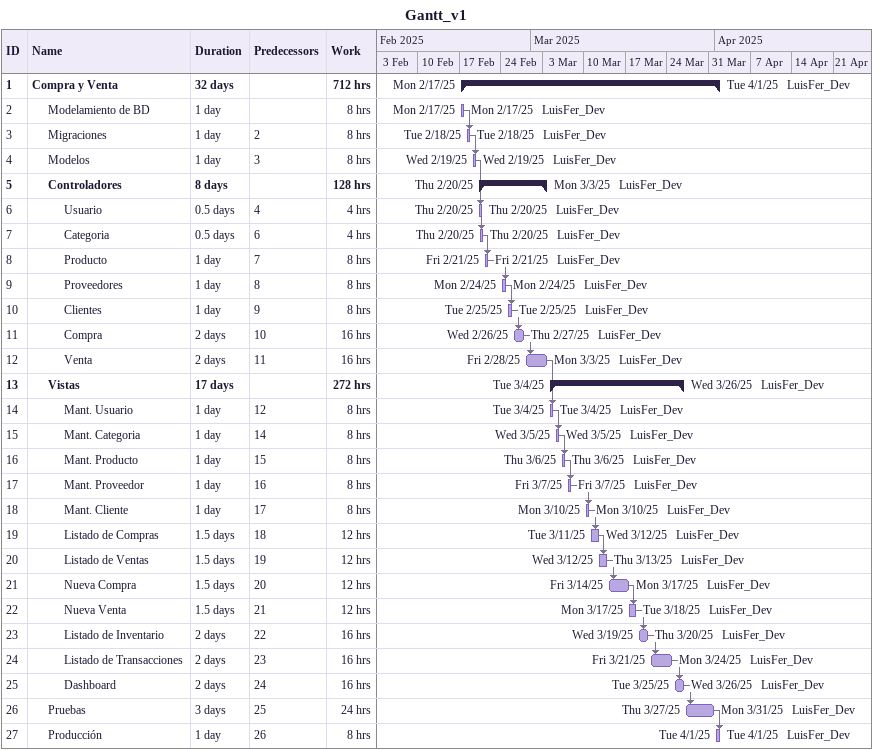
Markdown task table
Gantt_v1

| ID | Level | Task | Duration | Start | Finish | Predecessors | Resources | Work (h) |
|---|---|---|---|---|---|---|---|---|
| 1 | 1 | **Compra y Venta** | 32d | 2025-02-17 | 2025-04-01 |  | LuisFer_Dev | 712 |
| 2 | 2 | Modelamiento de BD | 1d | 2025-02-17 | 2025-02-17 |  | LuisFer_Dev | 8 |
| 3 | 2 | Migraciones | 1d | 2025-02-18 | 2025-02-18 | 2 | LuisFer_Dev | 8 |
| 4 | 2 | Modelos | 1d | 2025-02-19 | 2025-02-19 | 3 | LuisFer_Dev | 8 |
| 5 | 2 | **Controladores** | 8d | 2025-02-20 | 2025-03-03 |  | LuisFer_Dev | 128 |
| 6 | 3 | Usuario | 0.5d | 2025-02-20 | 2025-02-20 | 4 | LuisFer_Dev | 4 |
| 7 | 3 | Categoria | 0.5d | 2025-02-20 | 2025-02-20 | 6 | LuisFer_Dev | 4 |
| 8 | 3 | Producto | 1d | 2025-02-21 | 2025-02-21 | 7 | LuisFer_Dev | 8 |
| 9 | 3 | Proveedores | 1d | 2025-02-24 | 2025-02-24 | 8 | LuisFer_Dev | 8 |
| 10 | 3 | Clientes | 1d | 2025-02-25 | 2025-02-25 | 9 | LuisFer_Dev | 8 |
| 11 | 3 | Compra | 2d | 2025-02-26 | 2025-02-27 | 10 | LuisFer_Dev | 16 |
| 12 | 3 | Venta | 2d | 2025-02-28 | 2025-03-03 | 11 | LuisFer_Dev | 16 |
| 13 | 2 | **Vistas** | 17d | 2025-03-04 | 2025-03-26 |  | LuisFer_Dev | 272 |
| 14 | 3 | Mant. Usuario | 1d | 2025-03-04 | 2025-03-04 | 12 | LuisFer_Dev | 8 |
| 15 | 3 | Mant. Categoria | 1d | 2025-03-05 | 2025-03-05 | 14 | LuisFer_Dev | 8 |
| 16 | 3 | Mant. Producto | 1d | 2025-03-06 | 2025-03-06 | 15 | LuisFer_Dev | 8 |
| 17 | 3 | Mant. Proveedor | 1d | 2025-03-07 | 2025-03-07 | 16 | LuisFer_Dev | 8 |
| 18 | 3 | Mant. Cliente | 1d | 2025-03-10 | 2025-03-10 | 17 | LuisFer_Dev | 8 |
| 19 | 3 | Listado de Compras | 1.5d | 2025-03-11 | 2025-03-12 | 18 | LuisFer_Dev | 12 |
| 20 | 3 | Listado de Ventas | 1.5d | 2025-03-12 | 2025-03-13 | 19 | LuisFer_Dev | 12 |
| 21 | 3 | Nueva Compra | 1.5d | 2025-03-14 | 2025-03-17 | 20 | LuisFer_Dev | 12 |
| 22 | 3 | Nueva Venta | 1.5d | 2025-03-17 | 2025-03-18 | 21 | LuisFer_Dev | 12 |
| 23 | 3 | Listado de Inventario | 2d | 2025-03-19 | 2025-03-20 | 22 | LuisFer_Dev | 16 |
| 24 | 3 | Listado de Transacciones | 2d | 2025-03-21 | 2025-03-24 | 23 | LuisFer_Dev | 16 |
| 25 | 3 | Dashboard | 2d | 2025-03-25 | 2025-03-26 | 24 | LuisFer_Dev | 16 |
| 26 | 2 | Pruebas | 3d | 2025-03-27 | 2025-03-31 | 25 | LuisFer_Dev | 24 |
| 27 | 2 | Producción | 1d | 2025-04-01 | 2025-04-01 | 26 | LuisFer_Dev | 8 |
